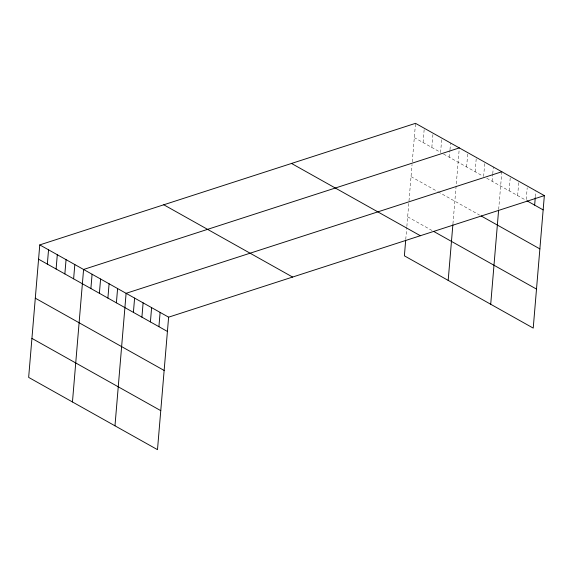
<?xml version="1.0" encoding="UTF-8"?>
<svg xmlns="http://www.w3.org/2000/svg" width="573" height="573" viewBox="0 0 573 573"><rect width="100%" height="100%" fill="white"/><g stroke="black" fill="none" stroke-linecap="round" stroke-linejoin="round"><path stroke-width="0.43" stroke-dasharray="2.87 2.15" d="M405.763 239.364L406.787 227.223M406.859 226.356L408.785 203.429M408.993 200.915L412.051 164.494M412.274 161.894L415.511 123.338M423.067 142.534L424.271 128.252M431.834 147.454L433.03 133.165M441.654 139.762L440.594 152.368L414.308 137.62M449.354 157.281L449.92 150.556M449.991 149.718L450.55 142.999M452.942 223.814L459.317 147.913M466.615 166.965L467.819 152.683M475.124 171.735L476.321 157.453M483.626 176.505L484.758 163.061M492.128 181.276L492.694 174.55M492.766 173.712L493.332 166.987M498.668 209.446L501.833 171.757M509.139 190.816L510.335 176.527M517.641 195.586L518.837 181.297M526.215 199.511L527.203 187.751M535.354 196.718L535.776 191.676M443.516 154.001L482.853 176.069M486.721 178.239L525.369 199.92M411.034 176.634L437.314 191.375M438.044 191.783L479.58 215.083M407.661 216.823L432.479 230.747"/><path stroke-width="0.86" d="M39.773 244.9L28.65 377.392L157.489 449.662L168.62 317.17L39.773 244.9L415.511 123.338L544.35 195.608L533.227 328.1L404.38 255.83L405.691 240.23M47.337 264.096L48.54 249.814M56.097 269.009L57.3 254.727M64.856 273.923L66.06 259.641M73.623 278.836L74.819 264.554M72.456 401.96L83.579 269.468L459.317 147.913M90.885 288.527L92.088 274.238M99.387 293.29L100.59 279.008M107.896 298.06L109.092 283.778M116.398 302.831L117.594 288.548M114.972 425.811L126.103 293.319L501.833 171.757M133.402 312.371L134.605 298.089M141.911 317.141L143.107 302.859M150.413 321.911L151.609 307.629M158.914 326.682L160.111 312.4M448.186 280.405L452.871 224.652M490.71 304.256L498.596 210.312M534.645 205.12L535.282 197.563M168.62 317.17L544.35 195.608M526.916 200.786L543.154 209.89M481.127 215.949L539.873 248.904M433.94 231.564L536.5 289.093M291.514 163.455L420.36 235.725M163.771 204.783L292.61 277.053M38.577 259.182L167.416 331.452M35.304 298.189L164.143 370.459M31.923 338.385L160.769 410.655"/></g></svg>
